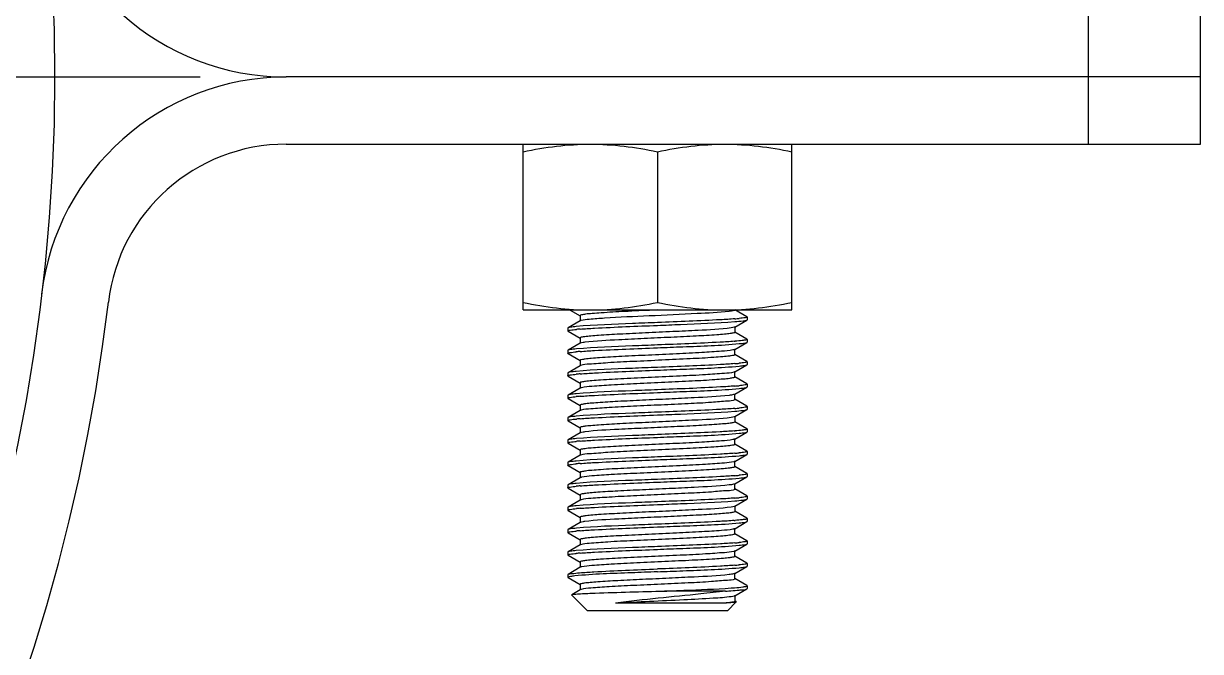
# Model space of a CAD drawing. Extents: x 27938 to 1507990, y 110129 to 923079.
# Drawn here: x 643438 to 644373, y 364900 to 365399 of the extents above; entities that cross this region are included whole.
import ezdxf

# ---------------------------------------------------------------- set-up
doc = ezdxf.new("R2010")
doc.units = 0
doc.header["$LTSCALE"] = 1000
doc.header["$MEASUREMENT"] = 0
doc.linetypes.add('CENTER', pattern=[50.8, 31.75, -6.35, 6.35, -6.35])

msp = doc.modelspace()

# ---------------------------------------------------------------- linework, layer by layer
at = {"linetype": 'Continuous'}
for p, q in [((644283.95, 365302.87), (644283.95, 365409.64)), ((644372.93, 365302.87), (644372.93, 365409.64)), ((644372.93, 365356.26), (643646.34, 365356.26)), ((643646.34, 365302.87), (644372.93, 365302.87)), ((643834.63, 365171.19), (643834.63, 365302.87)), ((644048.17, 365171.19), (644048.17, 365302.87)), ((643941.4, 365296.86), (643941.4, 365177.2)), ((643834.63, 365171.19), (644048.17, 365171.19)), ((643872.04, 365171.15), (643880.05, 365166.52)), ((643941.4, 365171.19), (643937.82, 365171.02)), ((644012.41, 365165.82), (644002.75, 365171.41)), ((643880.05, 365162.52), (643870.39, 365156.93)), ((643879.85, 365166.74), (643879.85, 365162.29)), ((644002.75, 365157.62), (644012.41, 365163.21)), ((644012.41, 365165.82), (644012.58, 365165.63)), ((644012.41, 365163.21), (644012.58, 365163.4)), ((644012.58, 365165.63), (644012.58, 365163.4)), ((643870.39, 365156.93), (643870.22, 365156.73)), ((643870.22, 365156.73), (643870.22, 365154.51)), ((643870.39, 365154.31), (643870.22, 365154.51)), ((643870.39, 365154.31), (643880.05, 365148.72)), ((644012.41, 365148.03), (644002.75, 365153.62)), ((644002.95, 365157.84), (644002.95, 365153.39)), ((643880.05, 365144.72), (643870.39, 365139.13)), ((643879.85, 365148.95), (643879.85, 365144.5)), ((644002.75, 365139.82), (644012.41, 365145.41)), ((644012.41, 365148.03), (644012.58, 365147.83)), ((644012.41, 365145.41), (644012.58, 365145.61)), ((644012.58, 365147.83), (644012.58, 365145.61)), ((643870.39, 365139.13), (643870.22, 365138.94)), ((643870.22, 365138.94), (643870.22, 365136.71)), ((643870.39, 365136.52), (643870.22, 365136.71)), ((643870.39, 365136.52), (643880.05, 365130.93)), ((644012.41, 365130.23), (644002.75, 365135.82)), ((644002.95, 365135.6), (644002.95, 365140.05)), ((643880.05, 365126.93), (643870.39, 365121.34)), ((643879.85, 365131.15), (643879.85, 365126.7)), ((643880.27, 365127.03), (643880.05, 365126.93)), ((644002.75, 365122.03), (644012.41, 365127.62)), ((644012.41, 365130.23), (644012.58, 365130.04)), ((644012.41, 365127.62), (644012.58, 365127.81)), ((644012.58, 365130.04), (644012.58, 365127.81)), ((643870.39, 365121.34), (643870.22, 365121.14)), ((643870.22, 365121.14), (643870.22, 365118.92)), ((643870.39, 365118.72), (643870.22, 365118.92)), ((643870.39, 365118.72), (643880.05, 365113.13)), ((643879.85, 365113.36), (643879.85, 365108.91)), ((644012.41, 365112.44), (644002.75, 365118.03)), ((644002.95, 365117.8), (644002.95, 365122.25)), ((643880.05, 365109.13), (643870.39, 365103.54)), ((644002.75, 365104.23), (644002.48, 365104.11)), ((644002.75, 365104.23), (644012.41, 365109.82)), ((644002.95, 365100.01), (644002.95, 365104.46)), ((644012.41, 365112.44), (644012.58, 365112.24)), ((644012.41, 365109.82), (644012.58, 365110.02)), ((644012.58, 365112.24), (644012.58, 365110.02)), ((643870.39, 365103.54), (643870.22, 365103.35)), ((643870.22, 365103.35), (643870.22, 365101.12)), ((643870.39, 365100.93), (643870.22, 365101.12)), ((643870.39, 365100.93), (643880.05, 365095.34)), ((643879.85, 365095.56), (643879.85, 365091.11)), ((644012.41, 365094.64), (644002.75, 365100.23)), ((644012.41, 365094.64), (644012.58, 365094.45)), ((643870.39, 365085.75), (643870.22, 365085.55)), ((643870.22, 365085.55), (643870.22, 365083.33)), ((643880.05, 365091.34), (643870.39, 365085.75)), ((644002.75, 365086.44), (644012.41, 365092.03)), ((644002.95, 365086.66), (644002.95, 365082.21)), ((644012.41, 365092.03), (644012.58, 365092.22)), ((644012.58, 365094.45), (644012.58, 365092.22)), ((643870.39, 365083.13), (643870.22, 365083.33)), ((643870.39, 365083.13), (643880.05, 365077.54)), ((643879.85, 365077.77), (643879.85, 365073.32)), ((644012.41, 365076.85), (644002.75, 365082.44)), ((644012.41, 365076.85), (644012.58, 365076.65)), ((644012.58, 365076.65), (644012.58, 365074.43)), ((643870.39, 365067.95), (643870.22, 365067.76)), ((643870.22, 365067.76), (643870.22, 365065.53)), ((643880.05, 365073.54), (643870.39, 365067.95)), ((644002.75, 365068.64), (644012.41, 365074.23)), ((644002.95, 365064.42), (644002.95, 365068.87)), ((644012.41, 365074.23), (644012.58, 365074.43)), ((643870.39, 365065.34), (643870.22, 365065.53)), ((643870.39, 365065.34), (643880.05, 365059.75)), ((643879.85, 365059.97), (643879.85, 365055.52)), ((644012.41, 365059.05), (644002.75, 365064.64)), ((644012.41, 365059.05), (644012.58, 365058.86)), ((644012.58, 365058.86), (644012.58, 365056.63)), ((643870.39, 365050.16), (643870.22, 365049.96)), ((643870.22, 365049.96), (643870.22, 365047.74)), ((643870.39, 365047.54), (643870.22, 365047.74)), ((643880.05, 365055.75), (643870.39, 365050.16)), ((643880.27, 365055.85), (643880.05, 365055.75)), ((644002.75, 365050.85), (644012.41, 365056.44)), ((644002.95, 365046.62), (644002.95, 365051.07)), ((644012.41, 365056.44), (644012.58, 365056.63)), ((643870.39, 365047.54), (643880.05, 365041.95)), ((643879.85, 365042.18), (643879.85, 365037.73)), ((644012.41, 365041.26), (644002.75, 365046.85)), ((644002.75, 365033.05), (644012.41, 365038.64)), ((644012.41, 365041.26), (644012.58, 365041.06)), ((644012.41, 365038.64), (644012.58, 365038.84)), ((644012.58, 365041.06), (644012.58, 365038.84)), ((643870.39, 365032.36), (643870.22, 365032.17)), ((643870.22, 365032.17), (643870.22, 365029.94)), ((643870.39, 365029.75), (643870.22, 365029.94)), ((643880.05, 365037.95), (643870.39, 365032.36)), ((643870.39, 365029.75), (643880.05, 365024.16)), ((644002.75, 365033.05), (644002.48, 365032.93)), ((644012.41, 365023.46), (644002.75, 365029.05)), ((644002.95, 365028.83), (644002.95, 365033.28)), ((643880.05, 365020.16), (643870.39, 365014.57)), ((643879.85, 365024.38), (643879.85, 365019.93)), ((644002.75, 365015.26), (644012.41, 365020.85)), ((644012.41, 365023.46), (644012.58, 365023.27)), ((644012.41, 365020.85), (644012.58, 365021.04)), ((644012.58, 365023.27), (644012.58, 365021.04)), ((643870.39, 365014.57), (643870.22, 365014.37)), ((643870.22, 365014.37), (643870.22, 365012.15)), ((643870.39, 365011.95), (643870.22, 365012.15)), ((643870.39, 365011.95), (643880.05, 365006.36)), ((644012.41, 365005.67), (644002.75, 365011.26)), ((644002.95, 365015.48), (644002.95, 365011.03)), ((643880.05, 365002.36), (643870.39, 364996.77)), ((643879.85, 365006.59), (643879.85, 365002.14)), ((644002.75, 364997.46), (644012.41, 365003.05)), ((644012.41, 365005.67), (644012.58, 365005.47)), ((644012.41, 365003.05), (644012.58, 365003.25)), ((644012.58, 365005.47), (644012.58, 365003.25)), ((643870.39, 364996.77), (643870.22, 364996.58)), ((643870.22, 364996.58), (643870.22, 364994.35)), ((643870.39, 364994.16), (643870.22, 364994.35)), ((643870.39, 364994.16), (643880.05, 364988.57)), ((644012.41, 364987.87), (644002.75, 364993.46)), ((644002.95, 364993.24), (644002.95, 364997.69)), ((643880.05, 364984.57), (643870.39, 364978.98)), ((643879.85, 364988.79), (643879.85, 364984.34)), ((643880.27, 364984.67), (643880.05, 364984.57)), ((644002.75, 364979.67), (644012.41, 364985.26)), ((644012.41, 364987.87), (644012.58, 364987.68)), ((644012.41, 364985.26), (644012.58, 364985.45)), ((644012.58, 364987.68), (644012.58, 364985.45)), ((643870.39, 364978.98), (643870.22, 364978.78)), ((643870.22, 364978.78), (643870.22, 364976.56)), ((643870.39, 364976.36), (643870.22, 364976.56)), ((643870.39, 364976.36), (643880.05, 364970.77)), ((644012.41, 364970.08), (644002.75, 364975.67)), ((644002.95, 364975.44), (644002.95, 364979.89)), ((643880.05, 364966.77), (643870.39, 364961.18)), ((643879.85, 364971), (643879.85, 364966.55)), ((644002.75, 364961.87), (644012.41, 364967.46)), ((644012.41, 364970.08), (644012.58, 364969.88)), ((644012.41, 364967.46), (644012.58, 364967.66)), ((644012.58, 364969.88), (644012.58, 364967.66)), ((643870.22, 364960.99), (643870.39, 364961.18)), ((643870.22, 364960.99), (643870.22, 364958.76)), ((643870.22, 364958.76), (643870.39, 364958.57)), ((643870.39, 364958.57), (643880.05, 364952.98)), ((644002.75, 364961.87), (644002.48, 364961.75)), ((644012.41, 364952.28), (644002.75, 364957.87)), ((644002.95, 364957.65), (644002.95, 364962.1)), ((643873.18, 364944.9), (643873.23, 364945.03)), ((643885.79, 364932.29), (643873.18, 364944.9)), ((643880.05, 364948.98), (643873.23, 364945.03)), ((643879.85, 364953.2), (643879.85, 364948.75)), ((643995.53, 364947.86), (643946.99, 364947.86)), ((644002.75, 364944.08), (644012.41, 364949.67)), ((644012.58, 364952.09), (644012.41, 364952.28)), ((644012.41, 364949.67), (644012.58, 364949.86)), ((644012.58, 364952.09), (644012.58, 364949.86)), ((643993.1, 364938.23), (643908.01, 364938.23)), ((643997.01, 364932.29), (644003.98, 364939.26)), ((644003.93, 364939.4), (644002.75, 364940.08)), ((644002.95, 364944.3), (644002.95, 364939.85)), ((644003.93, 364939.4), (644003.98, 364939.26)), ((643997.01, 364932.29), (643885.79, 364932.29))]:
    msp.add_line(p, q, dxfattribs=at)
at = {"color": 0, "linetype": 'CENTER'}
msp.add_line((640443.36, 365356.26), (643577.93, 365356.26), dxfattribs=at)
at = {"linetype": 'Continuous'}
msp.add_circle((642010.65, 365356.26), 1451.62, dxfattribs=at)
for centre, radius, start, end in [((643646.34, 365552), 195.74, 186.82415, 270), ((643646.34, 365160.51), 195.74, 90, 173.17585), ((643646.34, 365160.51), 142.36, 90, 173.17585), ((642010.65, 365356.26), 1505.01, 186.82415, 353.17585), ((643882.52, 365156.22), 6.79, 105.09314, 106.14114), ((643988.02, 365354.9), 191.34, 274.44401, 275.50896), ((643895.83, 364952.77), 203.86, 94.45812, 95.31469), ((643981.46, 365417.67), 272.18, 274.42341, 274.54966), ((643895.59, 364937.84), 200.98, 94.45697, 95.35574), ((643988, 365319.54), 191.58, 274.44141, 275.50783), ((643895.56, 364920.38), 200.64, 94.45612, 95.36224), ((643987.91, 365302.74), 192.58, 274.44667, 275.48819), ((643895.74, 364900.52), 202.71, 94.45704, 95.331), ((643882.52, 365085.04), 6.79, 105.09314, 106.14114), ((643988.02, 365283.72), 191.34, 274.44401, 275.50896), ((643895.83, 364881.59), 203.86, 94.45812, 95.31469), ((643895.59, 364866.66), 200.98, 94.45697, 95.35574), ((643981.46, 365346.49), 272.18, 274.42341, 274.54966), ((643988, 365248.36), 191.58, 274.44141, 275.50783), ((643895.56, 364849.2), 200.64, 94.45612, 95.36224), ((643987.91, 365231.56), 192.58, 274.44667, 275.48819), ((643895.74, 364829.34), 202.71, 94.45704, 95.331), ((643882.52, 365013.86), 6.79, 105.09314, 106.14114), ((643988.02, 365212.54), 191.34, 274.44401, 275.50896), ((643895.83, 364810.41), 203.86, 94.45812, 95.31469), ((643981.46, 365275.31), 272.18, 274.42341, 274.54966), ((643895.59, 364795.48), 200.98, 94.45697, 95.35574), ((643988, 365177.18), 191.58, 274.44141, 275.50783), ((643895.56, 364778.02), 200.64, 94.45612, 95.36224), ((643987.91, 365160.38), 192.58, 274.44667, 275.48819), ((643882.52, 364942.68), 6.79, 105.09314, 106.14114)]:
    msp.add_arc(centre, radius, start, end, dxfattribs=at)
for points, knots in [([(643834.63, 365296.86), (643843.42, 365298.71), (643861.12, 365301.75), (643879.06, 365302.87), (643888.02, 365302.87)], [0, 0, 0, 0, 0.500766, 1, 1, 1, 1]), ([(643888.02, 365302.87), (643896.97, 365302.87), (643914.91, 365301.75), (643932.61, 365298.71), (643941.4, 365296.86)], [0, 0, 0, 0, 0.499234, 1, 1, 1, 1]), ([(643941.4, 365296.86), (643950.19, 365298.71), (643967.89, 365301.75), (643985.83, 365302.87), (643994.79, 365302.87)], [0, 0, 0, 0, 0.500766, 1, 1, 1, 1]), ([(643994.79, 365302.87), (644003.74, 365302.87), (644021.68, 365301.75), (644039.38, 365298.71), (644048.17, 365296.86)], [0, 0, 0, 0, 0.499234, 1, 1, 1, 1]), ([(643834.63, 365177.2), (643843.42, 365175.35), (643861.12, 365172.31), (643879.06, 365171.19), (643888.02, 365171.19)], [0, 0, 0, 0, 0.500766, 1, 1, 1, 1]), ([(643937.82, 365171.02), (643930.34, 365170.68), (643916.65, 365170.03), (643900.41, 365169.19), (643890.2, 365168.4), (643884.63, 365167.98), (643882.01, 365167.38), (643879.85, 365167.15), (643879.85, 365166.74)], [0, 0, 0, 0, 0.385608, 0.708188, 0.831159, 0.922444, 0.979031, 1, 1, 1, 1]), ([(643998.38, 365170.09), (643989.93, 365169.06), (643968.68, 365168.08), (643935.66, 365166.41), (643907.04, 365165.26), (643889.09, 365163.84), (643882.86, 365163.34), (643880.76, 365162.78)], [0, 0, 0, 0, 0.21664, 0.540669, 0.842029, 0.944627, 1, 1, 1, 1]), ([(643888.02, 365171.19), (643896.97, 365171.19), (643914.91, 365172.31), (643932.61, 365175.35), (643941.4, 365177.2)], [0, 0, 0, 0, 0.499234, 1, 1, 1, 1]), ([(643941.4, 365177.2), (643950.19, 365175.35), (643967.89, 365172.31), (643985.83, 365171.19), (643994.79, 365171.19)], [0, 0, 0, 0, 0.500766, 1, 1, 1, 1]), ([(643994.79, 365171.19), (644003.74, 365171.19), (644021.68, 365172.31), (644039.38, 365175.35), (644048.17, 365177.2)], [0, 0, 0, 0, 0.499234, 1, 1, 1, 1]), ([(644002.76, 365170.97), (644002.59, 365170.87), (644001.15, 365170.4), (643999.66, 365170.25), (643998.38, 365170.09)], [0, 0, 0, 0, 0.133087, 1, 1, 1, 1]), ([(644002.95, 365171.19), (644002.95, 365171.15), (644002.9, 365171.05), (644002.81, 365171), (644002.76, 365170.97)], [0, 0, 0, 0, 0.402304, 1, 1, 1, 1]), ([(643941.4, 365161.18), (643934.76, 365160.92), (643913.26, 365160), (643891.72, 365159.36), (643876.9, 365157.97)], [0, 0, 0, 0, 0.308576, 1, 1, 1, 1]), ([(643880.64, 365162.74), (643880.52, 365162.71), (643880.32, 365162.65), (643880.13, 365162.56), (643880.05, 365162.52)], [0, 0, 0, 0, 0.572041, 1, 1, 1, 1]), ([(644002.84, 365164.13), (643999.07, 365163.83), (643978.6, 365162.59), (643958.11, 365161.84), (643941.4, 365161.18)], [0, 0, 0, 0, 0.184436, 1, 1, 1, 1]), ([(643941.4, 365158.96), (643947.49, 365159.2), (643967.95, 365160.04), (643988.42, 365160.77), (644002.75, 365161.9)], [0, 0, 0, 0, 0.297863, 1, 1, 1, 1]), ([(644002.75, 365161.9), (644004.97, 365162.07), (644008.12, 365162.51), (644011.52, 365162.7), (644012.41, 365163.21)], [0, 0, 0, 0, 0.683734, 1, 1, 1, 1]), ([(644011.94, 365165.25), (644011.66, 365165.16), (644009.82, 365164.77), (644007.96, 365164.59), (644006.39, 365164.44)], [0, 0, 0, 0, 0.157623, 1, 1, 1, 1]), ([(644012.58, 365165.63), (644012.58, 365165.55), (644012.33, 365165.36), (644012.1, 365165.3), (644011.94, 365165.25)], [0, 0, 0, 0, 0.324871, 1, 1, 1, 1]), ([(643870.22, 365154.51), (643870.22, 365154.61), (643870.56, 365154.81), (643870.83, 365154.88), (643871.05, 365154.94)], [0, 0, 0, 0, 0.313847, 1, 1, 1, 1]), ([(643876.9, 365157.97), (643876.07, 365157.89), (643873.92, 365157.59), (643871.57, 365157.61), (643870.39, 365156.93)], [0, 0, 0, 0, 0.37952, 1, 1, 1, 1]), ([(643871.05, 365154.94), (643871.36, 365155.02), (643873.31, 365155.4), (643875.29, 365155.59), (643876.95, 365155.75)], [0, 0, 0, 0, 0.163234, 1, 1, 1, 1]), ([(644000.01, 365156.96), (643991.32, 365155.65), (643975.76, 365155.13), (643953.06, 365153.89), (643932.27, 365152.99), (643912.67, 365152.03), (643898.04, 365151.24), (643888.96, 365150.5), (643884.05, 365150.09), (643881.73, 365149.57), (643879.85, 365149.31), (643879.85, 365148.95)], [0, 0, 0, 0, 0.218787, 0.386207, 0.566108, 0.736243, 0.875583, 0.928118, 0.966979, 0.991, 1, 1, 1, 1]), ([(643879.99, 365156.01), (643883.76, 365156.3), (643904.22, 365157.54), (643924.7, 365158.29), (643941.4, 365158.96)], [0, 0, 0, 0, 0.184575, 1, 1, 1, 1]), ([(644002.95, 365153.39), (644002.95, 365153.04), (644001.13, 365152.78), (643998.86, 365152.27), (643994.08, 365151.86), (643985.22, 365151.13), (643970.91, 365150.34), (643951.67, 365149.4), (643931.14, 365148.5), (643908.3, 365147.3), (643892.53, 365146.69), (643883.56, 365145.49)], [0, 0, 0, 0, 0.00884, 0.032379, 0.070466, 0.122006, 0.258971, 0.426878, 0.605536, 0.773444, 1, 1, 1, 1]), ([(644002.75, 365157.62), (644002.63, 365157.55), (644001.74, 365157.22), (644000.8, 365157.08), (644000.01, 365156.96)], [0, 0, 0, 0, 0.147905, 1, 1, 1, 1]), ([(643941.4, 365143.38), (643934.77, 365143.12), (643913.29, 365142.21), (643891.76, 365141.57), (643876.95, 365140.18)], [0, 0, 0, 0, 0.308379, 1, 1, 1, 1]), ([(643883.56, 365145.49), (643883.14, 365145.43), (643881.96, 365145.23), (643880.71, 365145.11), (643880.05, 365144.72)], [0, 0, 0, 0, 0.360643, 1, 1, 1, 1]), ([(644002.45, 365146.3), (643998.68, 365146.01), (643978.34, 365144.79), (643957.97, 365144.04), (643941.4, 365143.38)], [0, 0, 0, 0, 0.18595, 1, 1, 1, 1]), ([(643941.4, 365141.16), (643948.13, 365141.43), (643969.8, 365142.36), (643991.5, 365142.97), (644006.38, 365144.42)], [0, 0, 0, 0, 0.310578, 1, 1, 1, 1]), ([(644010.16, 365147.09), (644009.71, 365147.02), (644007.35, 365146.71), (644004.97, 365146.5), (644003.05, 365146.35)], [0, 0, 0, 0, 0.190828, 1, 1, 1, 1]), ([(644006.38, 365144.42), (644007.15, 365144.49), (644009.14, 365144.78), (644011.31, 365144.78), (644012.41, 365145.41)], [0, 0, 0, 0, 0.377935, 1, 1, 1, 1]), ([(644012.58, 365147.83), (644012.58, 365147.75), (644011.76, 365147.16), (644010.93, 365147.21), (644010.16, 365147.09)], [0, 0, 0, 0, 0.093121, 1, 1, 1, 1]), ([(643870.22, 365136.71), (643870.22, 365136.8), (643870.51, 365137), (643870.76, 365137.06), (643870.94, 365137.11)], [0, 0, 0, 0, 0.318631, 1, 1, 1, 1]), ([(643876.95, 365140.18), (643876.11, 365140.1), (643873.95, 365139.8), (643871.58, 365139.82), (643870.39, 365139.13)], [0, 0, 0, 0, 0.379704, 1, 1, 1, 1]), ([(643870.94, 365137.11), (643871.24, 365137.2), (643873.19, 365137.6), (643875.17, 365137.78), (643876.83, 365137.94)], [0, 0, 0, 0, 0.159226, 1, 1, 1, 1]), ([(644001.29, 365139.39), (643998.34, 365138.8), (643990.11, 365138.19), (643975.18, 365137.18), (643955.81, 365136.26), (643934.56, 365135.29), (643914.25, 365134.32), (643898.97, 365133.51), (643889.45, 365132.75), (643884.28, 365132.33), (643881.84, 365131.78), (643879.85, 365131.53), (643879.85, 365131.15)], [0, 0, 0, 0, 0.074051, 0.202548, 0.368862, 0.551322, 0.726125, 0.870472, 0.925123, 0.96561, 0.990669, 1, 1, 1, 1]), ([(643879.97, 365138.21), (643883.75, 365138.51), (643904.21, 365139.75), (643924.7, 365140.5), (643941.4, 365141.16)], [0, 0, 0, 0, 0.184524, 1, 1, 1, 1]), ([(644002.95, 365135.6), (644002.95, 365135.19), (644000.79, 365134.96), (643998.17, 365134.36), (643992.6, 365133.94), (643982.39, 365133.15), (643966.15, 365132.31), (643944.82, 365131.31), (643922.97, 365130.26), (643903.64, 365129.45), (643889.85, 365128.14), (643882.45, 365127.9), (643880.27, 365127.03)], [0, 0, 0, 0, 0.009911, 0.036684, 0.079861, 0.138026, 0.290611, 0.473012, 0.659513, 0.823824, 0.942824, 1, 1, 1, 1]), ([(644002.75, 365139.82), (644002.58, 365139.72), (644002.09, 365139.56), (644001.6, 365139.45), (644001.29, 365139.39)], [0, 0, 0, 0, 0.388593, 1, 1, 1, 1]), ([(643941.4, 365125.59), (643934.75, 365125.33), (643913.22, 365124.41), (643891.66, 365123.77), (643876.83, 365122.37)], [0, 0, 0, 0, 0.308852, 1, 1, 1, 1]), ([(643879.97, 365120.42), (643883.75, 365120.71), (643904.21, 365121.95), (643924.7, 365122.7), (643941.4, 365123.37)], [0, 0, 0, 0, 0.18453, 1, 1, 1, 1]), ([(644002.83, 365128.54), (643999.06, 365128.24), (643978.6, 365127), (643958.11, 365126.25), (643941.4, 365125.59)], [0, 0, 0, 0, 0.184477, 1, 1, 1, 1]), ([(643941.4, 365123.37), (643948.12, 365123.63), (643969.77, 365124.56), (643991.46, 365125.17), (644006.33, 365126.62)], [0, 0, 0, 0, 0.310323, 1, 1, 1, 1]), ([(644006.33, 365126.62), (644007.11, 365126.69), (644009.11, 365126.98), (644011.31, 365126.98), (644012.41, 365127.62)], [0, 0, 0, 0, 0.378132, 1, 1, 1, 1]), ([(644011.91, 365129.65), (644011.62, 365129.57), (644009.8, 365129.18), (644007.94, 365129), (644006.38, 365128.85)], [0, 0, 0, 0, 0.159145, 1, 1, 1, 1]), ([(644012.58, 365130.04), (644012.58, 365129.95), (644012.31, 365129.76), (644012.08, 365129.7), (644011.91, 365129.65)], [0, 0, 0, 0, 0.322656, 1, 1, 1, 1]), ([(643870.22, 365118.92), (643870.22, 365119.02), (643870.55, 365119.22), (643870.82, 365119.29), (643871.03, 365119.34)], [0, 0, 0, 0, 0.315061, 1, 1, 1, 1]), ([(643876.83, 365122.37), (643876.01, 365122.29), (643873.88, 365121.99), (643871.56, 365122.01), (643870.39, 365121.34)], [0, 0, 0, 0, 0.37931, 1, 1, 1, 1]), ([(643871.03, 365119.34), (643871.33, 365119.42), (643873.25, 365119.81), (643875.19, 365119.99), (643876.81, 365120.15)], [0, 0, 0, 0, 0.163145, 1, 1, 1, 1]), ([(644002.21, 365121.81), (643999.74, 365121.08), (643992.09, 365120.63), (643977.85, 365119.49), (643958.51, 365118.61), (643936.84, 365117.6), (643915.85, 365116.61), (643899.93, 365115.78), (643889.95, 365115), (643884.51, 365114.57), (643881.95, 365113.99), (643879.86, 365113.75), (643879.85, 365113.36)], [0, 0, 0, 0, 0.062951, 0.18524, 0.350271, 0.535399, 0.715185, 0.864922, 0.92187, 0.964113, 0.990297, 1, 1, 1, 1]), ([(644002.95, 365117.8), (644002.95, 365117.42), (644000.91, 365117.17), (643998.41, 365116.61), (643993.1, 365116.18), (643983.35, 365115.41), (643967.76, 365114.59), (643947.1, 365113.61), (643925.63, 365112.62), (643906.27, 365111.72), (643891.67, 365110.66), (643883.73, 365110.11), (643881.01, 365109.46)], [0, 0, 0, 0, 0.00951, 0.035123, 0.076469, 0.132247, 0.279239, 0.456494, 0.640275, 0.805971, 0.931424, 1, 1, 1, 1]), ([(644002.75, 365122.03), (644002.68, 365121.99), (644002.5, 365121.91), (644002.32, 365121.85), (644002.21, 365121.81)], [0, 0, 0, 0, 0.430479, 1, 1, 1, 1]), ([(643876.81, 365104.57), (643875.99, 365104.5), (643873.87, 365104.2), (643871.56, 365104.22), (643870.39, 365103.54)], [0, 0, 0, 0, 0.379296, 1, 1, 1, 1]), ([(643941.4, 365107.79), (643934.75, 365107.53), (643913.21, 365106.61), (643891.64, 365105.98), (643876.81, 365104.57)], [0, 0, 0, 0, 0.308927, 1, 1, 1, 1]), ([(643879.98, 365102.62), (643883.76, 365102.92), (643904.22, 365104.16), (643924.7, 365104.91), (643941.4, 365105.57)], [0, 0, 0, 0, 0.184554, 1, 1, 1, 1]), ([(643881.01, 365109.46), (643880.81, 365109.41), (643880.49, 365109.32), (643880.17, 365109.2), (643880.05, 365109.13)], [0, 0, 0, 0, 0.59312, 1, 1, 1, 1]), ([(644002.84, 365110.74), (643999.07, 365110.45), (643978.6, 365109.21), (643958.11, 365108.46), (643941.4, 365107.79)], [0, 0, 0, 0, 0.184455, 1, 1, 1, 1]), ([(643941.4, 365105.57), (643948.13, 365105.84), (643969.8, 365106.77), (643991.5, 365107.38), (644006.39, 365108.83)], [0, 0, 0, 0, 0.310595, 1, 1, 1, 1]), ([(644002.48, 365104.11), (644002.28, 365104.03), (644000.93, 365103.67), (643999.54, 365103.5), (643998.38, 365103.36)], [0, 0, 0, 0, 0.158312, 1, 1, 1, 1]), ([(644011.9, 365111.85), (644011.61, 365111.77), (644009.77, 365111.38), (644007.9, 365111.2), (644006.33, 365111.05)], [0, 0, 0, 0, 0.159397, 1, 1, 1, 1]), ([(644006.39, 365108.83), (644007.15, 365108.9), (644009.14, 365109.19), (644011.32, 365109.19), (644012.41, 365109.82)], [0, 0, 0, 0, 0.377931, 1, 1, 1, 1]), ([(644012.58, 365112.24), (644012.58, 365112.16), (644012.31, 365111.97), (644012.07, 365111.9), (644011.9, 365111.85)], [0, 0, 0, 0, 0.322005, 1, 1, 1, 1]), ([(643870.22, 365101.12), (643870.22, 365101.21), (643870.52, 365101.41), (643870.77, 365101.48), (643870.96, 365101.53)], [0, 0, 0, 0, 0.317967, 1, 1, 1, 1]), ([(643870.96, 365101.53), (643871.26, 365101.61), (643873.23, 365102.01), (643875.23, 365102.2), (643876.9, 365102.36)], [0, 0, 0, 0, 0.159617, 1, 1, 1, 1]), ([(643998.38, 365103.36), (643989.17, 365102.24), (643973.2, 365101.57), (643950.26, 365100.39), (643929.99, 365099.5), (643911.12, 365098.57), (643897.12, 365097.79), (643888.48, 365097.08), (643883.84, 365096.67), (643881.62, 365096.17), (643879.85, 365095.9), (643879.85, 365095.56)], [0, 0, 0, 0, 0.234088, 0.402448, 0.579889, 0.745639, 0.880314, 0.930897, 0.968237, 0.991317, 1, 1, 1, 1]), ([(644002.76, 365099.79), (644001.12, 365098.81), (643994.53, 365098.86), (643982.52, 365097.37), (643964.76, 365096.72), (643944.17, 365095.67), (643923.18, 365094.71), (643904.52, 365093.83), (643890.69, 365092.77), (643883.24, 365092.27), (643880.76, 365091.6)], [0, 0, 0, 0, 0.046973, 0.152409, 0.303029, 0.479455, 0.658932, 0.818305, 0.937036, 1, 1, 1, 1]), ([(644002.95, 365100.01), (644002.95, 365099.97), (644002.9, 365099.87), (644002.81, 365099.82), (644002.76, 365099.79)], [0, 0, 0, 0, 0.402304, 1, 1, 1, 1]), ([(643876.9, 365086.79), (643876.07, 365086.71), (643873.92, 365086.41), (643871.57, 365086.43), (643870.39, 365085.75)], [0, 0, 0, 0, 0.37952, 1, 1, 1, 1]), ([(643941.4, 365090), (643934.76, 365089.74), (643913.26, 365088.82), (643891.72, 365088.18), (643876.9, 365086.79)], [0, 0, 0, 0, 0.308576, 1, 1, 1, 1]), ([(644000.01, 365085.78), (643991.32, 365084.47), (643975.76, 365083.95), (643953.06, 365082.71), (643932.27, 365081.81), (643912.67, 365080.85), (643898.04, 365080.06), (643888.96, 365079.32), (643884.05, 365078.91), (643881.73, 365078.39), (643879.85, 365078.13), (643879.85, 365077.77)], [0, 0, 0, 0, 0.218787, 0.386207, 0.566108, 0.736243, 0.875583, 0.928118, 0.966979, 0.991, 1, 1, 1, 1]), ([(643879.99, 365084.83), (643883.76, 365085.12), (643904.22, 365086.36), (643924.7, 365087.11), (643941.4, 365087.78)], [0, 0, 0, 0, 0.184575, 1, 1, 1, 1]), ([(643880.64, 365091.56), (643880.52, 365091.53), (643880.32, 365091.47), (643880.13, 365091.38), (643880.05, 365091.34)], [0, 0, 0, 0, 0.572041, 1, 1, 1, 1]), ([(644002.84, 365092.95), (643999.07, 365092.65), (643978.6, 365091.41), (643958.11, 365090.66), (643941.4, 365090)], [0, 0, 0, 0, 0.184436, 1, 1, 1, 1]), ([(643941.4, 365087.78), (643947.49, 365088.02), (643967.95, 365088.86), (643988.42, 365089.59), (644002.75, 365090.72)], [0, 0, 0, 0, 0.297863, 1, 1, 1, 1]), ([(644002.75, 365086.44), (644002.63, 365086.37), (644001.74, 365086.04), (644000.8, 365085.9), (644000.01, 365085.78)], [0, 0, 0, 0, 0.147905, 1, 1, 1, 1]), ([(644002.75, 365090.72), (644004.97, 365090.89), (644008.12, 365091.33), (644011.52, 365091.52), (644012.41, 365092.03)], [0, 0, 0, 0, 0.683734, 1, 1, 1, 1]), ([(644011.94, 365094.07), (644011.66, 365093.98), (644009.82, 365093.59), (644007.96, 365093.41), (644006.39, 365093.26)], [0, 0, 0, 0, 0.157623, 1, 1, 1, 1]), ([(644012.58, 365094.45), (644012.58, 365094.37), (644012.33, 365094.18), (644012.1, 365094.12), (644011.94, 365094.07)], [0, 0, 0, 0, 0.324871, 1, 1, 1, 1]), ([(643870.22, 365083.33), (643870.22, 365083.43), (643870.56, 365083.63), (643870.83, 365083.7), (643871.05, 365083.76)], [0, 0, 0, 0, 0.313847, 1, 1, 1, 1]), ([(643871.05, 365083.76), (643871.36, 365083.84), (643873.31, 365084.22), (643875.29, 365084.41), (643876.95, 365084.57)], [0, 0, 0, 0, 0.163234, 1, 1, 1, 1]), ([(644002.95, 365082.21), (644002.95, 365081.86), (644001.13, 365081.6), (643998.86, 365081.09), (643994.08, 365080.68), (643985.22, 365079.95), (643970.91, 365079.17), (643951.67, 365078.22), (643931.14, 365077.32), (643908.3, 365076.12), (643892.53, 365075.51), (643883.56, 365074.31)], [0, 0, 0, 0, 0.00884, 0.032379, 0.070466, 0.122006, 0.258971, 0.426878, 0.605536, 0.773444, 1, 1, 1, 1]), ([(644010.16, 365075.91), (644009.71, 365075.84), (644007.35, 365075.53), (644004.97, 365075.32), (644003.05, 365075.17)], [0, 0, 0, 0, 0.190828, 1, 1, 1, 1]), ([(644012.58, 365076.65), (644012.58, 365076.57), (644011.76, 365075.98), (644010.93, 365076.03), (644010.16, 365075.91)], [0, 0, 0, 0, 0.093121, 1, 1, 1, 1]), ([(643876.95, 365069), (643876.11, 365068.92), (643873.95, 365068.62), (643871.58, 365068.64), (643870.39, 365067.95)], [0, 0, 0, 0, 0.379704, 1, 1, 1, 1]), ([(643870.94, 365065.93), (643871.24, 365066.02), (643873.19, 365066.42), (643875.17, 365066.61), (643876.83, 365066.76)], [0, 0, 0, 0, 0.159226, 1, 1, 1, 1]), ([(643941.4, 365072.2), (643934.77, 365071.94), (643913.29, 365071.03), (643891.76, 365070.39), (643876.95, 365069)], [0, 0, 0, 0, 0.308379, 1, 1, 1, 1]), ([(644001.29, 365068.21), (643998.34, 365067.62), (643990.11, 365067.01), (643975.18, 365066), (643955.81, 365065.08), (643934.56, 365064.11), (643914.25, 365063.14), (643898.97, 365062.33), (643889.45, 365061.57), (643884.28, 365061.15), (643881.84, 365060.6), (643879.85, 365060.35), (643879.85, 365059.97)], [0, 0, 0, 0, 0.074051, 0.202548, 0.368862, 0.551322, 0.726125, 0.870472, 0.925123, 0.96561, 0.990669, 1, 1, 1, 1]), ([(643879.97, 365067.03), (643883.75, 365067.33), (643904.21, 365068.57), (643924.7, 365069.32), (643941.4, 365069.98)], [0, 0, 0, 0, 0.184524, 1, 1, 1, 1]), ([(643883.56, 365074.31), (643883.14, 365074.25), (643881.96, 365074.05), (643880.71, 365073.93), (643880.05, 365073.54)], [0, 0, 0, 0, 0.360643, 1, 1, 1, 1]), ([(644002.45, 365075.12), (643998.68, 365074.83), (643978.34, 365073.61), (643957.97, 365072.86), (643941.4, 365072.2)], [0, 0, 0, 0, 0.18595, 1, 1, 1, 1]), ([(643941.4, 365069.98), (643948.13, 365070.25), (643969.8, 365071.18), (643991.5, 365071.79), (644006.38, 365073.24)], [0, 0, 0, 0, 0.310578, 1, 1, 1, 1]), ([(644002.75, 365068.64), (644002.58, 365068.54), (644002.09, 365068.38), (644001.6, 365068.27), (644001.29, 365068.21)], [0, 0, 0, 0, 0.388593, 1, 1, 1, 1]), ([(644006.38, 365073.24), (644007.15, 365073.31), (644009.14, 365073.6), (644011.31, 365073.6), (644012.41, 365074.23)], [0, 0, 0, 0, 0.377935, 1, 1, 1, 1]), ([(643870.22, 365065.53), (643870.22, 365065.62), (643870.51, 365065.82), (643870.76, 365065.88), (643870.94, 365065.93)], [0, 0, 0, 0, 0.318631, 1, 1, 1, 1]), ([(644002.95, 365064.42), (644002.95, 365064.01), (644000.79, 365063.78), (643998.17, 365063.18), (643992.6, 365062.76), (643982.39, 365061.97), (643966.15, 365061.13), (643944.82, 365060.13), (643922.97, 365059.08), (643903.64, 365058.27), (643889.85, 365056.96), (643882.45, 365056.72), (643880.27, 365055.85)], [0, 0, 0, 0, 0.009911, 0.036684, 0.079861, 0.138026, 0.290611, 0.473012, 0.659513, 0.823824, 0.942824, 1, 1, 1, 1]), ([(644002.83, 365057.36), (643999.06, 365057.06), (643978.6, 365055.82), (643958.11, 365055.07), (643941.4, 365054.41)], [0, 0, 0, 0, 0.184477, 1, 1, 1, 1]), ([(644011.91, 365058.47), (644011.62, 365058.39), (644009.8, 365058), (644007.94, 365057.82), (644006.38, 365057.67)], [0, 0, 0, 0, 0.159145, 1, 1, 1, 1]), ([(644012.58, 365058.86), (644012.58, 365058.77), (644012.31, 365058.58), (644012.08, 365058.52), (644011.91, 365058.47)], [0, 0, 0, 0, 0.322656, 1, 1, 1, 1]), ([(643870.22, 365047.74), (643870.22, 365047.84), (643870.55, 365048.04), (643870.82, 365048.11), (643871.03, 365048.16)], [0, 0, 0, 0, 0.315061, 1, 1, 1, 1]), ([(643876.83, 365051.19), (643876.01, 365051.11), (643873.88, 365050.81), (643871.56, 365050.83), (643870.39, 365050.16)], [0, 0, 0, 0, 0.37931, 1, 1, 1, 1]), ([(643871.03, 365048.16), (643871.33, 365048.24), (643873.25, 365048.63), (643875.19, 365048.81), (643876.81, 365048.97)], [0, 0, 0, 0, 0.163145, 1, 1, 1, 1]), ([(643941.4, 365054.41), (643934.75, 365054.15), (643913.22, 365053.23), (643891.66, 365052.59), (643876.83, 365051.19)], [0, 0, 0, 0, 0.308852, 1, 1, 1, 1]), ([(644002.21, 365050.63), (643999.74, 365049.9), (643992.09, 365049.45), (643977.85, 365048.31), (643958.51, 365047.43), (643936.84, 365046.42), (643915.85, 365045.43), (643899.93, 365044.6), (643889.95, 365043.82), (643884.51, 365043.39), (643881.95, 365042.81), (643879.86, 365042.57), (643879.85, 365042.18)], [0, 0, 0, 0, 0.062951, 0.18524, 0.350271, 0.535399, 0.715185, 0.864922, 0.92187, 0.964113, 0.990297, 1, 1, 1, 1]), ([(643879.97, 365049.24), (643883.75, 365049.53), (643904.21, 365050.77), (643924.7, 365051.52), (643941.4, 365052.19)], [0, 0, 0, 0, 0.18453, 1, 1, 1, 1]), ([(643941.4, 365052.19), (643948.12, 365052.45), (643969.77, 365053.38), (643991.46, 365053.99), (644006.33, 365055.44)], [0, 0, 0, 0, 0.310323, 1, 1, 1, 1]), ([(644002.75, 365050.85), (644002.68, 365050.81), (644002.5, 365050.73), (644002.32, 365050.67), (644002.21, 365050.63)], [0, 0, 0, 0, 0.430479, 1, 1, 1, 1]), ([(644006.33, 365055.44), (644007.11, 365055.51), (644009.11, 365055.8), (644011.31, 365055.8), (644012.41, 365056.44)], [0, 0, 0, 0, 0.378132, 1, 1, 1, 1]), ([(644002.95, 365046.62), (644002.95, 365046.24), (644000.91, 365045.99), (643998.41, 365045.43), (643993.1, 365045.01), (643983.35, 365044.23), (643967.76, 365043.41), (643947.1, 365042.43), (643925.63, 365041.44), (643906.27, 365040.54), (643891.67, 365039.48), (643883.73, 365038.93), (643881.01, 365038.28)], [0, 0, 0, 0, 0.00951, 0.035123, 0.076469, 0.132247, 0.279239, 0.456494, 0.640275, 0.805971, 0.931424, 1, 1, 1, 1]), ([(644002.84, 365039.56), (643999.07, 365039.27), (643978.6, 365038.03), (643958.11, 365037.28), (643941.4, 365036.61)], [0, 0, 0, 0, 0.184455, 1, 1, 1, 1]), ([(644011.9, 365040.67), (644011.61, 365040.59), (644009.77, 365040.2), (644007.9, 365040.02), (644006.33, 365039.87)], [0, 0, 0, 0, 0.159397, 1, 1, 1, 1]), ([(644006.39, 365037.65), (644007.15, 365037.72), (644009.14, 365038.01), (644011.32, 365038.01), (644012.41, 365038.64)], [0, 0, 0, 0, 0.377931, 1, 1, 1, 1]), ([(644012.58, 365041.06), (644012.58, 365040.98), (644012.31, 365040.79), (644012.07, 365040.72), (644011.9, 365040.67)], [0, 0, 0, 0, 0.322005, 1, 1, 1, 1]), ([(643870.22, 365029.94), (643870.22, 365030.03), (643870.52, 365030.23), (643870.77, 365030.3), (643870.96, 365030.35)], [0, 0, 0, 0, 0.317967, 1, 1, 1, 1]), ([(643876.81, 365033.39), (643875.99, 365033.32), (643873.87, 365033.02), (643871.56, 365033.04), (643870.39, 365032.36)], [0, 0, 0, 0, 0.379296, 1, 1, 1, 1]), ([(643870.96, 365030.35), (643871.26, 365030.43), (643873.23, 365030.83), (643875.23, 365031.02), (643876.9, 365031.18)], [0, 0, 0, 0, 0.159617, 1, 1, 1, 1]), ([(643941.4, 365036.61), (643934.75, 365036.35), (643913.21, 365035.43), (643891.64, 365034.8), (643876.81, 365033.39)], [0, 0, 0, 0, 0.308927, 1, 1, 1, 1]), ([(643998.38, 365032.18), (643989.17, 365031.06), (643973.2, 365030.39), (643950.26, 365029.21), (643929.99, 365028.32), (643911.12, 365027.39), (643897.12, 365026.61), (643888.48, 365025.9), (643883.84, 365025.49), (643881.62, 365024.99), (643879.85, 365024.73), (643879.85, 365024.38)], [0, 0, 0, 0, 0.234088, 0.402448, 0.579889, 0.745639, 0.880314, 0.930897, 0.968237, 0.991317, 1, 1, 1, 1]), ([(643879.98, 365031.44), (643883.76, 365031.74), (643904.22, 365032.98), (643924.7, 365033.73), (643941.4, 365034.39)], [0, 0, 0, 0, 0.184554, 1, 1, 1, 1]), ([(643881.01, 365038.28), (643880.81, 365038.23), (643880.49, 365038.14), (643880.17, 365038.02), (643880.05, 365037.95)], [0, 0, 0, 0, 0.59312, 1, 1, 1, 1]), ([(643941.4, 365034.39), (643948.13, 365034.66), (643969.8, 365035.59), (643991.5, 365036.2), (644006.39, 365037.65)], [0, 0, 0, 0, 0.310595, 1, 1, 1, 1]), ([(644002.48, 365032.93), (644002.28, 365032.85), (644000.93, 365032.49), (643999.54, 365032.32), (643998.38, 365032.18)], [0, 0, 0, 0, 0.158312, 1, 1, 1, 1]), ([(643880.64, 365020.38), (643880.52, 365020.35), (643880.32, 365020.29), (643880.13, 365020.2), (643880.05, 365020.16)], [0, 0, 0, 0, 0.572041, 1, 1, 1, 1]), ([(644002.76, 365028.61), (644001.12, 365027.63), (643994.53, 365027.68), (643982.52, 365026.19), (643964.76, 365025.54), (643944.17, 365024.49), (643923.18, 365023.53), (643904.52, 365022.65), (643890.69, 365021.59), (643883.24, 365021.09), (643880.76, 365020.42)], [0, 0, 0, 0, 0.046973, 0.152409, 0.303029, 0.479455, 0.658932, 0.818305, 0.937036, 1, 1, 1, 1]), ([(644002.84, 365021.77), (643999.07, 365021.47), (643978.6, 365020.23), (643958.11, 365019.48), (643941.4, 365018.82)], [0, 0, 0, 0, 0.184436, 1, 1, 1, 1]), ([(644002.75, 365019.54), (644004.97, 365019.71), (644008.12, 365020.15), (644011.52, 365020.34), (644012.41, 365020.85)], [0, 0, 0, 0, 0.683734, 1, 1, 1, 1]), ([(644002.95, 365028.83), (644002.95, 365028.79), (644002.9, 365028.69), (644002.81, 365028.64), (644002.76, 365028.61)], [0, 0, 0, 0, 0.402304, 1, 1, 1, 1]), ([(644011.94, 365022.89), (644011.66, 365022.8), (644009.82, 365022.41), (644007.96, 365022.23), (644006.39, 365022.08)], [0, 0, 0, 0, 0.157623, 1, 1, 1, 1]), ([(644012.58, 365023.27), (644012.58, 365023.19), (644012.33, 365023), (644012.1, 365022.94), (644011.94, 365022.89)], [0, 0, 0, 0, 0.324871, 1, 1, 1, 1]), ([(643870.22, 365012.15), (643870.22, 365012.25), (643870.56, 365012.45), (643870.83, 365012.52), (643871.05, 365012.58)], [0, 0, 0, 0, 0.313847, 1, 1, 1, 1]), ([(643876.9, 365015.61), (643876.07, 365015.53), (643873.92, 365015.23), (643871.57, 365015.25), (643870.39, 365014.57)], [0, 0, 0, 0, 0.37952, 1, 1, 1, 1]), ([(643871.05, 365012.58), (643871.36, 365012.66), (643873.31, 365013.04), (643875.29, 365013.23), (643876.95, 365013.39)], [0, 0, 0, 0, 0.163234, 1, 1, 1, 1]), ([(643941.4, 365018.82), (643934.76, 365018.56), (643913.26, 365017.64), (643891.72, 365017), (643876.9, 365015.61)], [0, 0, 0, 0, 0.308576, 1, 1, 1, 1]), ([(644000.01, 365014.6), (643991.32, 365013.29), (643975.76, 365012.77), (643953.06, 365011.53), (643932.27, 365010.63), (643912.67, 365009.68), (643898.04, 365008.88), (643888.96, 365008.15), (643884.05, 365007.73), (643881.73, 365007.21), (643879.85, 365006.95), (643879.85, 365006.59)], [0, 0, 0, 0, 0.218787, 0.386207, 0.566108, 0.736243, 0.875583, 0.928118, 0.966979, 0.991, 1, 1, 1, 1]), ([(643879.99, 365013.65), (643883.76, 365013.94), (643904.22, 365015.18), (643924.7, 365015.93), (643941.4, 365016.6)], [0, 0, 0, 0, 0.184575, 1, 1, 1, 1]), ([(644002.95, 365011.03), (644002.95, 365010.68), (644001.13, 365010.42), (643998.86, 365009.91), (643994.08, 365009.5), (643985.22, 365008.77), (643970.91, 365007.99), (643951.67, 365007.04), (643931.14, 365006.14), (643908.3, 365004.94), (643892.53, 365004.33), (643883.56, 365003.13)], [0, 0, 0, 0, 0.00884, 0.032379, 0.070466, 0.122006, 0.258971, 0.426878, 0.605536, 0.773444, 1, 1, 1, 1]), ([(643941.4, 365016.6), (643947.49, 365016.84), (643967.95, 365017.68), (643988.42, 365018.41), (644002.75, 365019.54)], [0, 0, 0, 0, 0.297863, 1, 1, 1, 1]), ([(644002.75, 365015.26), (644002.63, 365015.19), (644001.74, 365014.86), (644000.8, 365014.72), (644000.01, 365014.6)], [0, 0, 0, 0, 0.147905, 1, 1, 1, 1]), ([(643941.4, 365001.02), (643934.77, 365000.76), (643913.29, 364999.85), (643891.76, 364999.21), (643876.95, 364997.82)], [0, 0, 0, 0, 0.308379, 1, 1, 1, 1]), ([(643883.56, 365003.13), (643883.14, 365003.07), (643881.96, 365002.87), (643880.71, 365002.75), (643880.05, 365002.36)], [0, 0, 0, 0, 0.360643, 1, 1, 1, 1]), ([(644002.45, 365003.94), (643998.68, 365003.65), (643978.34, 365002.43), (643957.97, 365001.68), (643941.4, 365001.02)], [0, 0, 0, 0, 0.18595, 1, 1, 1, 1]), ([(643941.4, 364998.8), (643948.13, 364999.07), (643969.8, 365000), (643991.5, 365000.61), (644006.38, 365002.06)], [0, 0, 0, 0, 0.310578, 1, 1, 1, 1]), ([(644010.16, 365004.73), (644009.71, 365004.66), (644007.35, 365004.35), (644004.97, 365004.14), (644003.05, 365003.99)], [0, 0, 0, 0, 0.190828, 1, 1, 1, 1]), ([(644006.38, 365002.06), (644007.15, 365002.13), (644009.14, 365002.42), (644011.31, 365002.42), (644012.41, 365003.05)], [0, 0, 0, 0, 0.377935, 1, 1, 1, 1]), ([(644012.58, 365005.47), (644012.58, 365005.39), (644011.76, 365004.8), (644010.93, 365004.85), (644010.16, 365004.73)], [0, 0, 0, 0, 0.093121, 1, 1, 1, 1]), ([(643870.22, 364994.35), (643870.22, 364994.44), (643870.51, 364994.64), (643870.76, 364994.7), (643870.94, 364994.75)], [0, 0, 0, 0, 0.318631, 1, 1, 1, 1]), ([(643876.95, 364997.82), (643876.11, 364997.74), (643873.95, 364997.44), (643871.58, 364997.46), (643870.39, 364996.77)], [0, 0, 0, 0, 0.379704, 1, 1, 1, 1]), ([(643870.94, 364994.75), (643871.24, 364994.84), (643873.19, 364995.24), (643875.17, 364995.43), (643876.83, 364995.58)], [0, 0, 0, 0, 0.159226, 1, 1, 1, 1]), ([(644001.29, 364997.03), (643998.34, 364996.44), (643990.11, 364995.83), (643975.18, 364994.82), (643955.81, 364993.9), (643934.56, 364992.93), (643914.25, 364991.96), (643898.97, 364991.15), (643889.45, 364990.39), (643884.28, 364989.97), (643881.84, 364989.42), (643879.85, 364989.17), (643879.85, 364988.79)], [0, 0, 0, 0, 0.074051, 0.202548, 0.368862, 0.551322, 0.726125, 0.870472, 0.925123, 0.96561, 0.990669, 1, 1, 1, 1]), ([(643879.97, 364995.85), (643883.75, 364996.15), (643904.21, 364997.39), (643924.7, 364998.14), (643941.4, 364998.8)], [0, 0, 0, 0, 0.184524, 1, 1, 1, 1]), ([(644002.95, 364993.24), (644002.95, 364992.83), (644000.79, 364992.6), (643998.17, 364992), (643992.6, 364991.58), (643982.39, 364990.79), (643966.15, 364989.95), (643944.82, 364988.95), (643922.97, 364987.9), (643903.64, 364987.09), (643889.85, 364985.78), (643882.45, 364985.54), (643880.27, 364984.67)], [0, 0, 0, 0, 0.009911, 0.036684, 0.079861, 0.138026, 0.290611, 0.473012, 0.659513, 0.823824, 0.942824, 1, 1, 1, 1]), ([(644002.75, 364997.46), (644002.58, 364997.36), (644002.09, 364997.2), (644001.6, 364997.09), (644001.29, 364997.03)], [0, 0, 0, 0, 0.388593, 1, 1, 1, 1]), ([(643941.4, 364983.23), (643934.75, 364982.97), (643913.22, 364982.05), (643891.66, 364981.41), (643876.83, 364980.01)], [0, 0, 0, 0, 0.308852, 1, 1, 1, 1]), ([(644002.83, 364986.18), (643999.06, 364985.88), (643978.6, 364984.64), (643958.11, 364983.89), (643941.4, 364983.23)], [0, 0, 0, 0, 0.184477, 1, 1, 1, 1]), ([(643941.4, 364981.01), (643948.12, 364981.27), (643969.77, 364982.2), (643991.46, 364982.81), (644006.33, 364984.26)], [0, 0, 0, 0, 0.310323, 1, 1, 1, 1]), ([(644006.33, 364984.26), (644007.11, 364984.33), (644009.11, 364984.62), (644011.31, 364984.62), (644012.41, 364985.26)], [0, 0, 0, 0, 0.378132, 1, 1, 1, 1]), ([(644011.91, 364987.29), (644011.62, 364987.21), (644009.8, 364986.82), (644007.94, 364986.64), (644006.38, 364986.49)], [0, 0, 0, 0, 0.159145, 1, 1, 1, 1]), ([(644012.58, 364987.68), (644012.58, 364987.59), (644012.31, 364987.4), (644012.08, 364987.34), (644011.91, 364987.29)], [0, 0, 0, 0, 0.322656, 1, 1, 1, 1]), ([(643870.22, 364976.56), (643870.22, 364976.66), (643870.55, 364976.86), (643870.82, 364976.93), (643871.03, 364976.98)], [0, 0, 0, 0, 0.315061, 1, 1, 1, 1]), ([(643876.83, 364980.01), (643876.01, 364979.93), (643873.88, 364979.63), (643871.56, 364979.65), (643870.39, 364978.98)], [0, 0, 0, 0, 0.37931, 1, 1, 1, 1]), ([(643871.03, 364976.98), (643871.33, 364977.06), (643873.25, 364977.45), (643875.19, 364977.63), (643876.81, 364977.79)], [0, 0, 0, 0, 0.163145, 1, 1, 1, 1]), ([(644002.21, 364979.45), (643999.74, 364978.72), (643992.09, 364978.27), (643977.85, 364977.13), (643958.51, 364976.25), (643936.84, 364975.24), (643915.85, 364974.25), (643899.93, 364973.42), (643889.95, 364972.64), (643884.51, 364972.21), (643881.95, 364971.63), (643879.86, 364971.39), (643879.85, 364971)], [0, 0, 0, 0, 0.062951, 0.18524, 0.350271, 0.535399, 0.715185, 0.864922, 0.92187, 0.964113, 0.990297, 1, 1, 1, 1]), ([(643879.97, 364978.06), (643883.75, 364978.35), (643904.21, 364979.59), (643924.7, 364980.34), (643941.4, 364981.01)], [0, 0, 0, 0, 0.18453, 1, 1, 1, 1]), ([(644002.95, 364975.44), (644002.95, 364975.06), (644000.91, 364974.81), (643998.41, 364974.25), (643993.1, 364973.83), (643983.35, 364973.05), (643967.76, 364972.23), (643947.1, 364971.25), (643925.63, 364970.26), (643906.27, 364969.36), (643891.67, 364968.3), (643883.73, 364967.75), (643881.01, 364967.1)], [0, 0, 0, 0, 0.00951, 0.035123, 0.076469, 0.132247, 0.279239, 0.456494, 0.640275, 0.805971, 0.931424, 1, 1, 1, 1]), ([(644002.75, 364979.67), (644002.68, 364979.63), (644002.5, 364979.55), (644002.32, 364979.49), (644002.21, 364979.45)], [0, 0, 0, 0, 0.430479, 1, 1, 1, 1]), ([(643879.51, 364962.45), (643883.27, 364962.75), (643903.89, 364964.01), (643924.53, 364964.76), (643941.4, 364965.44)], [0, 0, 0, 0, 0.182705, 1, 1, 1, 1]), ([(643881.01, 364967.1), (643880.81, 364967.05), (643880.49, 364966.96), (643880.17, 364966.84), (643880.05, 364966.77)], [0, 0, 0, 0, 0.59312, 1, 1, 1, 1]), ([(644002.84, 364968.39), (643999.07, 364968.09), (643978.6, 364966.85), (643958.11, 364966.1), (643941.4, 364965.44)], [0, 0, 0, 0, 0.184455, 1, 1, 1, 1]), ([(643941.4, 364963.21), (643948.13, 364963.48), (643969.8, 364964.41), (643991.5, 364965.02), (644006.39, 364966.47)], [0, 0, 0, 0, 0.310595, 1, 1, 1, 1]), ([(644011.9, 364969.49), (644011.61, 364969.41), (644009.77, 364969.02), (644007.9, 364968.84), (644006.33, 364968.69)], [0, 0, 0, 0, 0.159397, 1, 1, 1, 1]), ([(644006.39, 364966.47), (644007.15, 364966.54), (644009.14, 364966.83), (644011.32, 364966.83), (644012.41, 364967.46)], [0, 0, 0, 0, 0.377931, 1, 1, 1, 1]), ([(644012.58, 364969.88), (644012.58, 364969.8), (644012.31, 364969.61), (644012.07, 364969.54), (644011.9, 364969.49)], [0, 0, 0, 0, 0.322005, 1, 1, 1, 1]), ([(643870.56, 364959.04), (643870.47, 364959), (643870.34, 364958.95), (643870.22, 364958.82), (643870.22, 364958.76)], [0, 0, 0, 0, 0.641445, 1, 1, 1, 1]), ([(643870.39, 364961.18), (643871.23, 364961.67), (643874.44, 364961.86), (643877.42, 364962.28), (643879.51, 364962.45)], [0, 0, 0, 0, 0.317639, 1, 1, 1, 1]), ([(643875.64, 364959.87), (643875.03, 364959.81), (643873.34, 364959.59), (643871.58, 364959.46), (643870.56, 364959.04)], [0, 0, 0, 0, 0.356934, 1, 1, 1, 1]), ([(643941.4, 364963.21), (643934.51, 364962.94), (643912.59, 364961.98), (643890.61, 364961.43), (643875.64, 364959.87)], [0, 0, 0, 0, 0.314055, 1, 1, 1, 1]), ([(643998.38, 364961), (643989.17, 364959.88), (643973.2, 364959.21), (643950.26, 364958.03), (643929.99, 364957.14), (643911.12, 364956.21), (643897.12, 364955.43), (643888.48, 364954.72), (643883.84, 364954.31), (643881.62, 364953.81), (643879.85, 364953.55), (643879.85, 364953.2)], [0, 0, 0, 0, 0.234088, 0.402448, 0.579889, 0.745639, 0.880314, 0.930897, 0.968237, 0.991317, 1, 1, 1, 1]), ([(644002.76, 364957.43), (644001.12, 364956.45), (643994.53, 364956.5), (643982.52, 364955.01), (643964.76, 364954.36), (643944.17, 364953.31), (643923.18, 364952.35), (643904.52, 364951.47), (643890.69, 364950.41), (643883.24, 364949.91), (643880.76, 364949.24)], [0, 0, 0, 0, 0.046973, 0.152409, 0.303029, 0.479455, 0.658932, 0.818305, 0.937036, 1, 1, 1, 1]), ([(644002.48, 364961.75), (644002.28, 364961.67), (644000.93, 364961.31), (643999.54, 364961.14), (643998.38, 364961)], [0, 0, 0, 0, 0.158312, 1, 1, 1, 1]), ([(644002.95, 364957.65), (644002.95, 364957.61), (644002.9, 364957.51), (644002.81, 364957.46), (644002.76, 364957.43)], [0, 0, 0, 0, 0.402304, 1, 1, 1, 1]), ([(643873.23, 364945.03), (643873.85, 364945.39), (643876.37, 364945.36), (643878.66, 364945.68), (643880.32, 364945.77)], [0, 0, 0, 0, 0.301472, 1, 1, 1, 1]), ([(643880.64, 364949.2), (643880.52, 364949.17), (643880.32, 364949.11), (643880.13, 364949.02), (643880.05, 364948.98)], [0, 0, 0, 0, 0.572041, 1, 1, 1, 1]), ([(643880.32, 364945.77), (643884.19, 364946), (643906.4, 364946.9), (643928.63, 364947.4), (643946.99, 364947.86)], [0, 0, 0, 0, 0.174171, 1, 1, 1, 1]), ([(643995.53, 364947.86), (643988.97, 364947.01), (643959.8, 364943.74), (643930.53, 364941.37), (643908.01, 364938.23)], [0, 0, 0, 0, 0.225337, 1, 1, 1, 1]), ([(643946.99, 364947.86), (643952.14, 364948.07), (643969.78, 364948.79), (643987.43, 364949.5), (643999.91, 364950.37)], [0, 0, 0, 0, 0.29188, 1, 1, 1, 1]), ([(643995.53, 364947.86), (643996.4, 364947.92), (643999.49, 364948.11), (644002.58, 364948.33), (644004.8, 364948.53)], [0, 0, 0, 0, 0.281925, 1, 1, 1, 1]), ([(643999.91, 364950.37), (644000.85, 364950.44), (644003.94, 364950.67), (644007.04, 364950.93), (644009.18, 364951.21)], [0, 0, 0, 0, 0.305053, 1, 1, 1, 1]), ([(644004.8, 364948.53), (644005.78, 364948.61), (644008.29, 364948.95), (644011.04, 364948.88), (644012.41, 364949.67)], [0, 0, 0, 0, 0.382699, 1, 1, 1, 1]), ([(644009.18, 364951.21), (644010.03, 364951.32), (644010.89, 364951.55), (644012.58, 364951.77), (644012.58, 364952.09)], [0, 0, 0, 0, 0.728363, 1, 1, 1, 1]), ([(644000.08, 364943.44), (643995.35, 364942.71), (643982.7, 364941.94), (643952.02, 364940.22), (643926.08, 364939.22), (643908.01, 364938.23)], [0, 0, 0, 0, 0.155884, 0.411275, 1, 1, 1, 1]), ([(644000.44, 364939.04), (643999.97, 364938.97), (643997.53, 364938.62), (643995.08, 364938.4), (643993.1, 364938.23)], [0, 0, 0, 0, 0.191921, 1, 1, 1, 1]), ([(644000.94, 364938.75), (644000.43, 364938.7), (643997.82, 364938.48), (643995.21, 364938.34), (643993.1, 364938.23)], [0, 0, 0, 0, 0.19545, 1, 1, 1, 1]), ([(644002.75, 364944.08), (644002.63, 364944.01), (644001.77, 364943.69), (644000.86, 364943.55), (644000.08, 364943.44)], [0, 0, 0, 0, 0.148725, 1, 1, 1, 1]), ([(644002.95, 364939.85), (644002.95, 364939.77), (644002.12, 364939.12), (644001.24, 364939.17), (644000.44, 364939.04)], [0, 0, 0, 0, 0.095599, 1, 1, 1, 1]), ([(644003.98, 364939.26), (644003.9, 364939.19), (644002.85, 364938.91), (644001.86, 364938.83), (644000.94, 364938.75)], [0, 0, 0, 0, 0.101529, 1, 1, 1, 1])]:
    msp.add_open_spline(points, degree=3, knots=knots, dxfattribs=at)

doc.saveas('drawing.dxf')
